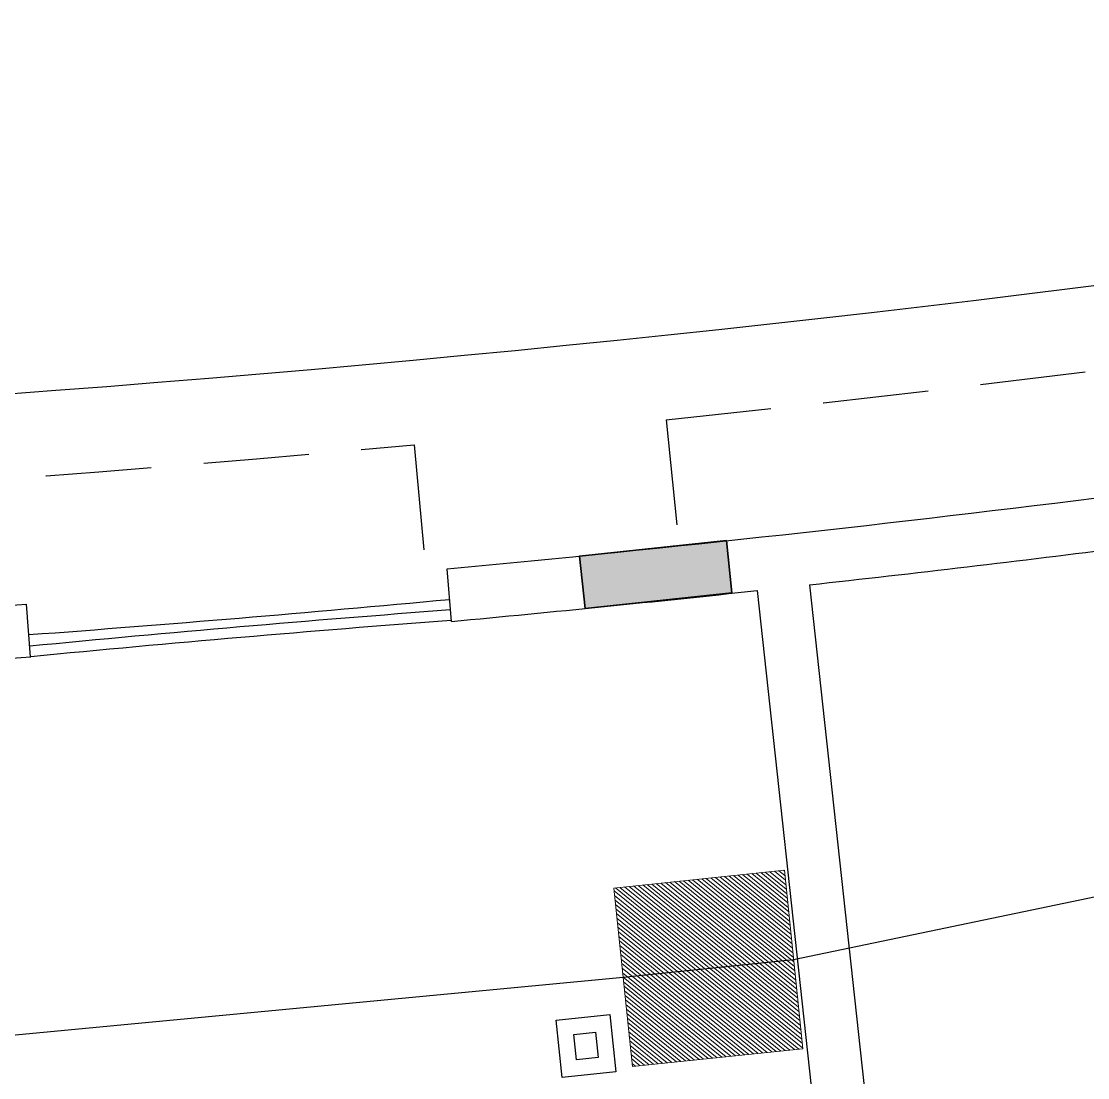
# Model space of a CAD drawing. Header units: inches. Extents: x -221585 to 401252, y -284294 to 332380.
# Drawn here: x 157553 to 158059, y 40892 to 41393 of the extents above; entities that cross this region are included whole.
import ezdxf

# ---------------------------------------------------------------- set-up
doc = ezdxf.new("R2010")
doc.units = ezdxf.units.IN
doc.header["$MEASUREMENT"] = 0
doc.linetypes.add('HIDDEN', pattern=[0.375, 0.25, -0.125])
for name, color, linetype, lineweight in [('A-SEC-TXT', 3, 'Continuous', 0), ('column fa 25', 3, 'Continuous', 35), ('Wall mount speaker', 2, 'Continuous', 0)]:
    doc.layers.add(name, color=color, linetype=linetype, lineweight=lineweight)
doc.layers.add('TEL', color=6, linetype='Continuous')

# ---------------------------------------------------------------- blocks, each defined once
blk = doc.blocks.new('dd')
at = {"layer": 'column fa 25', "ltscale": 10}
h = blk.add_hatch(color=3, dxfattribs=at)
h.set_gradient(color1=(141, 141, 141), color2=(145, 145, 145), one_color=1, tint=0.57, name='CYLINDER')
h.paths.add_polyline_path([(177327.77, 119885.96), (177352.77, 119885.96), (177352.77, 119955.96), (177327.77, 119955.96)])
at = {"layer": 'column fa 25', "color": 1, "ltscale": 10}
blk.add_lwpolyline([(177327.77, 119885.96), (177352.77, 119885.96), (177352.77, 119955.96), (177327.77, 119955.96)], close=True, dxfattribs=at)
blk = doc.blocks.new('A$C54490F4E')
at = {"layer": 'Wall mount speaker', "ltscale": 0.1}
h = blk.add_hatch(dxfattribs=at)
h.set_pattern_fill('ANSI31', color=3, scale=50, style=0)
h.paths.add_polyline_path([(347.4, 331.9), (0, 331.9), (0, 0), (347.4, 0)])
at = {"layer": 'Wall mount speaker', "color": 3, "ltscale": 0.1}
blk.add_lwpolyline([(0, 331.9), (347.4, 331.9), (347.4, 0), (0, 0)], close=True, dxfattribs=at)
blk = doc.blocks.new('A$C1A917D7C')
at = {"layer": 'TEL', "elevation": 0}
for points in [[(0, 956.5), (227.2, 956.5), (227.2, 744.3), (0, 744.3)], [(63, 893.4), (164.2, 893.4), (164.2, 807.3), (63, 807.3)]]:
    blk.add_lwpolyline(points, close=True, dxfattribs=at)
at = {"layer": 'Wall mount speaker', "color": 2, "ltscale": 0.1, "xscale": 2.038325862171721, "yscale": 2.038325862171721, "zscale": 2.038325862171721}
blk.add_blockref('A$C54490F4E', (14.1, 0), dxfattribs=at)

msp = doc.modelspace()

# ---------------------------------------------------------------- linework, layer by layer
at = {"color": 20, "linetype": 'HIDDEN', "ltscale": 200}
for p, q in [((157858.91, 41204.18), (157865.16, 41144.5)), ((157739.49, 41192.38), (157745.03, 41132.64))]:
    msp.add_line(p, q, dxfattribs=at)
at = {"color": 4, "ltscale": 10}
for p, q in [((157757.21, 41108.66), (157755.12, 41133.58)), ((157902.08, 41123.3, 0.41), (157977.24, 40432.37, 0.43)), ((157926.94, 41126.02), (158002.09, 40435.09, 0.43)), ((157557.66, 41091.95), (157555.82, 41116.88))]:
    msp.add_line(p, q, dxfattribs=at)
at = {"color": 6}
for p, q in [((157919.41, 40948.5), (158361.96, 41040.83)), ((157398.14, 40898.26), (157838.6, 40940.05))]:
    msp.add_line(p, q, dxfattribs=at)
at = {"color": 1}
msp.add_line((157838.6, 40940.05), (157919.41, 40948.5), dxfattribs=at)
at = {"color": 20, "ltscale": 10}
msp.add_arc((156813.29, 51178.02), 9988.5, 272.670485, 281.586405, dxfattribs=at)
at = {"color": 20, "linetype": 'HIDDEN', "ltscale": 200}
for start, end in [(275.984821, 278.270745), (273.013284, 275.299209)]:
    msp.add_arc((156813.29, 51178.02, -0.42), 10028.5, start, end, dxfattribs=at)
at = {"color": 4, "ltscale": 10}
for radius, start, end in [(10088.5, 275.356767, 277.173259), (10113.5, 276.321973, 277.174382), (10113.5, 275.355644, 276.180285), (10088.5, 270.850959, 274.220885), (10113.5, 273.39787, 274.222009)]:
    msp.add_arc((156813.29, 51178.02), radius, start, end, dxfattribs=at)
at = {"color": 5, "ltscale": 8}
for centre, radius, start, end in [((156808.96, 51228.33), 10153.5, 274.224521, 275.353131), ((158471.8, 31659.14), 9481.99, 94.325562, 95.534106), ((158471.8, 31659.14), 9476.99, 94.325562, 95.534106)]:
    msp.add_arc(centre, radius, start, end, dxfattribs=at)

# ---------------------------------------------------------------- block references
at = {"layer": 'A-SEC-TXT', "color": 30, "xscale": 0.12012, "yscale": 0.12012, "zscale": 0.12012, "rotation": 95.96468593290484}
msp.add_blockref('A$C1A917D7C', (157924.01, 40904.51), dxfattribs=at)
at = {"layer": 'column fa 25', "color": 3, "rotation": 276.0291930037624}
msp.add_blockref('dd', (19969.44, 204894.3, 0), dxfattribs=at)

doc.saveas('drawing.dxf')
